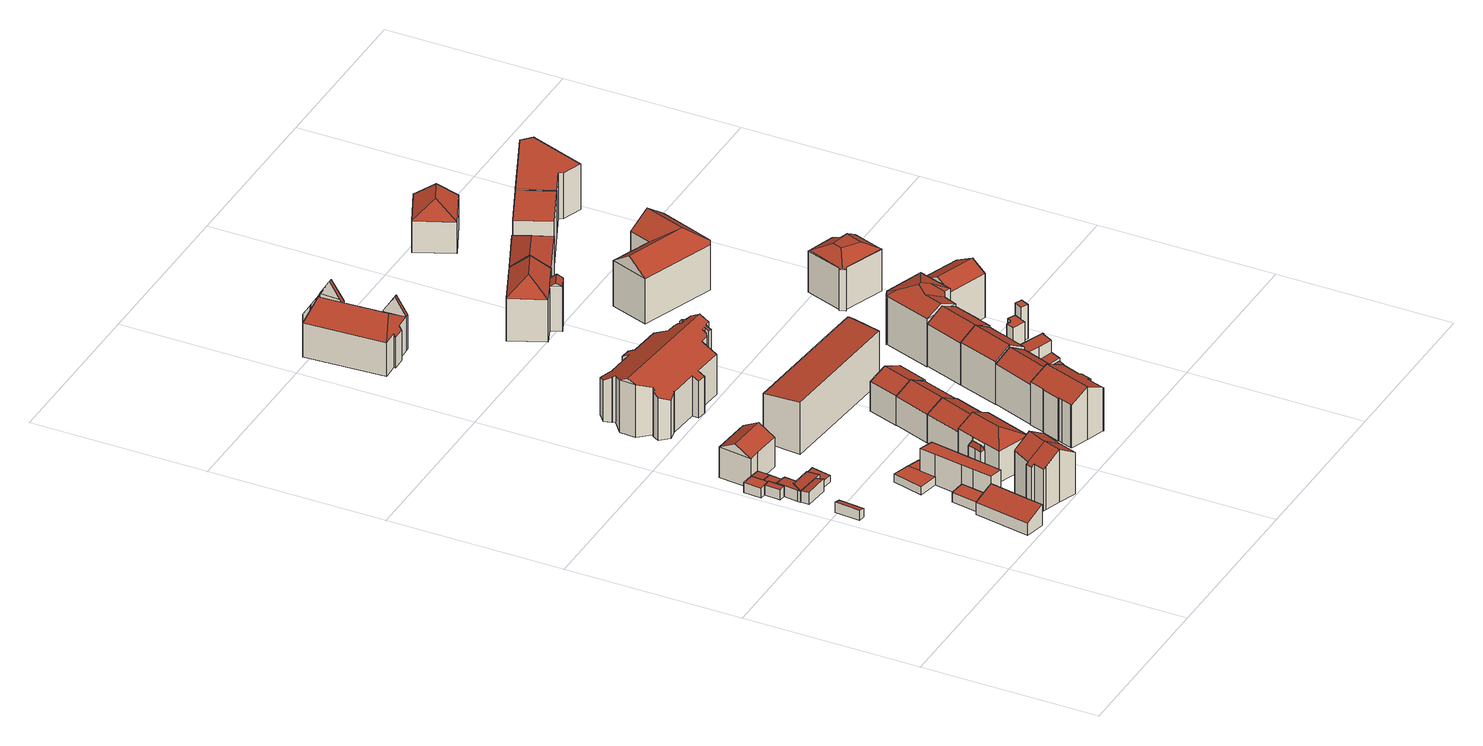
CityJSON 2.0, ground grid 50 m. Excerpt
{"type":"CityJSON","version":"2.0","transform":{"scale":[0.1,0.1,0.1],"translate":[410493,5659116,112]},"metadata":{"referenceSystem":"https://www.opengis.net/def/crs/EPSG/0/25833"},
"CityObjects":{
"building1":{"type":"Building","attributes":{"Dachtyp_tdc":"tdcPolyFlatRoof","Gemeindeschluessel":14612000,"Dachneigung":13.49,"QualitaetDacherkennung":89,"Geometrietyp2DReferenz":"3000","measuredHeight":3.03,"function":"31001_9998","roofType":"2100"},"geometry":[{"type":"Solid","lod":"2","boundaries":[[[[0,1,2,3]],[[1,4,5,2]],[[4,6,7,5]],[[6,0,3,7]],[[6,4,1,0]],[[3,2,5,7]]]],"semantics":{"surfaces":[{"type":"WallSurface"},{"type":"RoofSurface"},{"type":"GroundSurface"}],"values":[[0,0,0,0,1,2]]}}]},
"building2":{"type":"Building","attributes":{"Dachtyp_tdc":"tdcPolyFlatRoof","Gemeindeschluessel":14612000,"Dachneigung":24.09,"QualitaetDacherkennung":74,"Geometrietyp2DReferenz":"3000","measuredHeight":6.35,"function":"31001_9998","roofType":"2100"},"geometry":[{"type":"Solid","lod":"2","boundaries":[[[[8,9,10,11]],[[9,12,13,10]],[[12,14,15,13]],[[14,16,17,15]],[[16,18,19,17]],[[18,8,11,19]],[[18,16,14,12,9,8]],[[11,10,13,15,17,19]]]],"semantics":{"surfaces":[{"type":"WallSurface"},{"type":"RoofSurface"},{"type":"GroundSurface"}],"values":[[0,0,0,0,0,0,1,2]]}}]},
"building3":{"type":"Building","attributes":{"Dachtyp_tdc":"tdcPolyFlatRoof","Gemeindeschluessel":14612000,"Dachneigung":7.87,"QualitaetDacherkennung":78,"Geometrietyp2DReferenz":"3000","measuredHeight":3.26,"function":"31001_9998","roofType":"2100"},"geometry":[{"type":"Solid","lod":"2","boundaries":[[[[20,21,22,23]],[[21,24,25,22]],[[24,26,27,25]],[[26,28,29,27]],[[28,20,23,29]],[[28,26,24,21,20]],[[23,22,25,27,29]]]],"semantics":{"surfaces":[{"type":"WallSurface"},{"type":"RoofSurface"},{"type":"GroundSurface"}],"values":[[0,0,0,0,0,1,2]]}}]},
"building4":{"type":"Building","attributes":{"Dachtyp_tdc":"tdcPolyFlatRoof","Gemeindeschluessel":14612000,"Dachneigung":10.86,"QualitaetDacherkennung":47,"Geometrietyp2DReferenz":"3000","measuredHeight":3.65,"function":"31001_9998","roofType":"2100"},"geometry":[{"type":"Solid","lod":"2","boundaries":[[[[30,31,32,33]],[[31,34,35,32]],[[34,36,37,35]],[[36,30,33,37]],[[36,34,31,30]],[[33,32,35,37]]]],"semantics":{"surfaces":[{"type":"WallSurface"},{"type":"RoofSurface"},{"type":"GroundSurface"}],"values":[[0,0,0,0,1,2]]}}]},
"building5":{"type":"Building","attributes":{"Dachtyp_tdc":"tdcPolyFlatRoof","Gemeindeschluessel":14612000,"Dachneigung":0,"QualitaetDacherkennung":71,"Geometrietyp2DReferenz":"3000","measuredHeight":2.91,"function":"31001_9998","roofType":"1000"},"geometry":[{"type":"Solid","lod":"2","boundaries":[[[[38,39,40,22]],[[39,41,42,40]],[[41,43,44,42]],[[43,45,46,44]],[[45,47,25,46]],[[47,38,22,25]],[[47,45,43,41,39,38]],[[22,40,42,44,46,25]]]],"semantics":{"surfaces":[{"type":"WallSurface"},{"type":"RoofSurface"},{"type":"GroundSurface"}],"values":[[0,0,0,0,0,0,1,2]]}}]},
"building6":{"type":"Building","attributes":{"Dachtyp_tdc":"tdcPolyFlatRoof","Gemeindeschluessel":14612000,"Dachneigung":4.99,"QualitaetDacherkennung":59,"Geometrietyp2DReferenz":"3000","measuredHeight":3.31,"function":"31001_9998","roofType":"2100"},"geometry":[{"type":"Solid","lod":"2","boundaries":[[[[48,49,50,51]],[[49,52,53,50]],[[52,54,29,53]],[[54,55,27,29]],[[55,56,57,27]],[[56,58,59,57]],[[58,60,61,59]],[[60,48,51,61]],[[60,58,56,55,54,52,49,48]],[[51,50,53,29,27,57,59,61]]]],"semantics":{"surfaces":[{"type":"WallSurface"},{"type":"RoofSurface"},{"type":"GroundSurface"}],"values":[[0,0,0,0,0,0,0,0,1,2]]}}]},
"building7":{"type":"Building","attributes":{"Dachtyp_tdc":"tdcPolyFlatRoof","Gemeindeschluessel":14612000,"Dachneigung":6.94,"QualitaetDacherkennung":75,"Geometrietyp2DReferenz":"3000","measuredHeight":3.27,"function":"31001_9998","roofType":"2100"},"geometry":[{"type":"Solid","lod":"2","boundaries":[[[[49,62,51,50]],[[62,60,61,51]],[[60,63,64,61]],[[63,65,66,64]],[[65,67,68,66]],[[67,49,50,68]],[[67,65,63,60,62,49]],[[50,51,61,64,66,68]]]],"semantics":{"surfaces":[{"type":"WallSurface"},{"type":"RoofSurface"},{"type":"GroundSurface"}],"values":[[0,0,0,0,0,0,1,2]]}}]},
"building8":{"type":"Building","attributes":{"Dachtyp_tdc":"tdcPolyFlatRoof","Gemeindeschluessel":14612000,"Dachneigung":4.68,"QualitaetDacherkennung":90,"Geometrietyp2DReferenz":"3000","measuredHeight":2.89,"function":"31001_9998","roofType":"2100"},"geometry":[{"type":"Solid","lod":"2","boundaries":[[[[69,70,25,27]],[[70,71,46,25]],[[71,72,73,46]],[[72,74,57,73]],[[74,69,27,57]],[[74,72,71,70,69]],[[27,25,46,73,57]]]],"semantics":{"surfaces":[{"type":"WallSurface"},{"type":"RoofSurface"},{"type":"GroundSurface"}],"values":[[0,0,0,0,0,1,2]]}}]},
"building9":{"type":"Building","attributes":{"Dachtyp_tdc":"tdcPolyFlatRoof","Gemeindeschluessel":14612000,"Dachneigung":0,"QualitaetDacherkennung":40,"Geometrietyp2DReferenz":"3000","measuredHeight":2.88,"function":"31001_9998","roofType":"1000"},"geometry":[{"type":"Solid","lod":"2","boundaries":[[[[75,76,77,78]],[[76,79,80,77]],[[79,81,82,80]],[[81,75,78,82]],[[81,79,76,75]],[[78,77,80,82]]]],"semantics":{"surfaces":[{"type":"WallSurface"},{"type":"RoofSurface"},{"type":"GroundSurface"}],"values":[[0,0,0,0,1,2]]}}]},
"building10":{"type":"Building","attributes":{"Dachtyp_tdc":"tdcPolyFlatRoof","Gemeindeschluessel":14612000,"Dachneigung":6.84,"QualitaetDacherkennung":67,"Geometrietyp2DReferenz":"3000","measuredHeight":2.92,"function":"31001_9998","roofType":"2100"},"geometry":[{"type":"Solid","lod":"2","boundaries":[[[[45,43,83,84]],[[43,85,86,83]],[[85,87,88,86]],[[87,89,90,88]],[[89,45,84,90]],[[89,87,85,43,45]],[[84,83,86,88,90]]]],"semantics":{"surfaces":[{"type":"WallSurface"},{"type":"RoofSurface"},{"type":"GroundSurface"}],"values":[[0,0,0,0,0,1,2]]}}]},
"building11":{"type":"Building","attributes":{"Dachtyp_tdc":"tdcPolyFlatRoof","Gemeindeschluessel":14612000,"Dachneigung":6.42,"QualitaetDacherkennung":69,"Geometrietyp2DReferenz":"3000","measuredHeight":2.51,"function":"31001_9998","roofType":"2100"},"geometry":[{"type":"Solid","lod":"2","boundaries":[[[[91,92,66,93]],[[92,94,64,66]],[[94,95,96,64]],[[95,97,98,96]],[[97,91,93,98]],[[97,95,94,92,91]],[[93,66,64,96,98]]]],"semantics":{"surfaces":[{"type":"WallSurface"},{"type":"RoofSurface"},{"type":"GroundSurface"}],"values":[[0,0,0,0,0,1,2]]}}]},
"building12":{"type":"Building","attributes":{"Dachtyp_tdc":"tdcFreeFormRoof","Gemeindeschluessel":14612000,"Dachneigung":30.3,"QualitaetDacherkennung":79,"Geometrietyp2DReferenz":"3000","measuredHeight":11.8,"function":"31001_9998","roofType":"5000"},"geometry":[{"type":"Solid","lod":"2","boundaries":[[[[99,100,101,102]],[[100,103,104,101]],[[103,105,106,104]],[[105,107,108,106]],[[107,99,102,108]],[[107,105,109,110,99]],[[109,103,100,110]],[[100,99,110]],[[105,103,109]],[[102,101,104,106,108]]]],"semantics":{"surfaces":[{"type":"WallSurface"},{"type":"RoofSurface"},{"type":"GroundSurface"}],"values":[[0,0,0,0,0,1,1,0,0,2]]}}]},
"building13":{"type":"Building","attributes":{"Dachtyp_tdc":"tdcPolyFlatRoof","Gemeindeschluessel":14612000,"Dachneigung":0,"QualitaetDacherkennung":84,"Geometrietyp2DReferenz":"3000","measuredHeight":9.15,"function":"31001_9998","roofType":"1000"},"geometry":[{"type":"Solid","lod":"2","boundaries":[[[[111,112,113,114]],[[112,115,116,113]],[[115,117,118,116]],[[117,119,120,118]],[[119,121,122,120]],[[121,123,124,122]],[[123,125,126,124]],[[125,127,128,126]],[[127,129,130,128]],[[129,131,132,130]],[[131,111,114,132]],[[131,129,127,125,123,121,119,117,115,112,111]],[[114,113,116,118,120,122,124,126,128,130,132]]]],"semantics":{"surfaces":[{"type":"WallSurface"},{"type":"RoofSurface"},{"type":"GroundSurface"}],"values":[[0,0,0,0,0,0,0,0,0,0,0,1,2]]}}]},
"building14":{"type":"Building","attributes":{"Gemeindeschluessel":14612000,"Geometrietyp2DReferenz":"3000","function":"31001_9998","roofType":"9999"},"children":["building14-1","building14-2"]},
"building14-1":{"type":"BuildingPart","attributes":{"Dachtyp_tdc":"tdcPolyFlatRoof","Dachneigung":0,"QualitaetDacherkennung":74,"Geometrietyp2DReferenz":"3000","measuredHeight":2.46,"roofType":"1000"},"parents":["building14"],"geometry":[{"type":"MultiSurface","lod":"2","boundaries":[[[133,134,135,122]],[[134,136,137,135]],[[136,138,139,140,137]],[[141,133,122,124,142]],[[141,138,136,134,133]],[[122,135,137,140,124]]],"semantics":{"surfaces":[{"type":"WallSurface"},{"type":"RoofSurface"},{"type":"GroundSurface"}],"values":[0,0,0,0,1,2]}}]},
"building14-2":{"type":"BuildingPart","attributes":{"Dachtyp_tdc":"tdcPolyFlatRoof","Dachneigung":0,"QualitaetDacherkennung":52,"Geometrietyp2DReferenz":"3000","measuredHeight":2.31,"roofType":"1000"},"parents":["building14"],"geometry":[{"type":"MultiSurface","lod":"2","boundaries":[[[143,144,126,145]],[[144,142,124,126]],[[139,143,145,140]],[[139,142,144,143]],[[145,126,124,140]]],"semantics":{"surfaces":[{"type":"WallSurface"},{"type":"RoofSurface"},{"type":"GroundSurface"}],"values":[0,0,0,1,2]}}]},
"building15":{"type":"Building","attributes":{"Gemeindeschluessel":14612000,"Geometrietyp2DReferenz":"3000","function":"31001_9998","roofType":"9999"},"children":["building15-1","building15-2"]},
"building15-1":{"type":"BuildingPart","attributes":{"Dachtyp_tdc":"tdcGableRoof","Dachneigung":30.91,"QualitaetDacherkennung":52,"Geometrietyp2DReferenz":"3000","measuredHeight":15.88,"roofType":"3100"},"parents":["building15"],"geometry":[{"type":"MultiSurface","lod":"2","boundaries":[[[146,147,148,149]],[[147,150,151,148]],[[152,153,154,155,156]],[[152,157,158,153]],[[159,160,161,150,147,146,162,163,164,157]],[[157,152,156,159]],[[158,165,166,167,149,148,151,168,154,153]],[[157,164,165,158]],[[164,163,166,165]],[[163,162,167,166]],[[162,146,149,167]]],"semantics":{"surfaces":[{"type":"WallSurface"},{"type":"RoofSurface"},{"type":"GroundSurface"}],"values":[0,0,0,0,1,1,2,0,0,0,0]}}]},
"building15-2":{"type":"BuildingPart","attributes":{"Dachtyp_tdc":"tdcGableRoof","Dachneigung":31.08,"QualitaetDacherkennung":44,"Geometrietyp2DReferenz":"3000","measuredHeight":15.89,"roofType":"3100"},"parents":["building15"],"geometry":[{"type":"MultiSurface","lod":"2","boundaries":[[[169,170,171,172]],[[170,173,174,171]],[[173,155,154,174]],[[175,169,172,151,150]],[[175,176,177,178]],[[156,179,180,177,176,160,181]],[[170,180,179,173]],[[169,178,177,180,170]],[[173,179,156,155]],[[175,178,169]],[[172,171,174,154,168,151]]],"semantics":{"surfaces":[{"type":"WallSurface"},{"type":"RoofSurface"},{"type":"GroundSurface"}],"values":[0,0,0,0,1,1,0,0,0,0,2]}}]},
"building16":{"type":"Building","attributes":{"Dachtyp_tdc":"tdcPolyFlatRoof","Gemeindeschluessel":14612000,"Dachneigung":4.7,"QualitaetDacherkennung":46,"Geometrietyp2DReferenz":"3000","measuredHeight":3.74,"function":"31001_9998","roofType":"2100"},"geometry":[{"type":"Solid","lod":"2","boundaries":[[[[182,183,184,185]],[[183,186,187,184]],[[186,188,189,187]],[[188,182,185,189]],[[188,186,183,182]],[[185,184,187,189]]]],"semantics":{"surfaces":[{"type":"WallSurface"},{"type":"RoofSurface"},{"type":"GroundSurface"}],"values":[[0,0,0,0,1,2]]}}]},
"building17":{"type":"Building","attributes":{"Gemeindeschluessel":14612000,"Geometrietyp2DReferenz":"3000","function":"31001_9998","roofType":"9999"},"children":["building17-1","building17-2"]},
"building17-1":{"type":"BuildingPart","attributes":{"Dachtyp_tdc":"tdcHipAndGableRoof","Dachneigung":26.78,"QualitaetDacherkennung":77,"Geometrietyp2DReferenz":"3000","measuredHeight":12.01,"roofType":"5000"},"parents":["building17"],"geometry":[{"type":"MultiSurface","lod":"2","boundaries":[[[190,191,192,193]],[[191,194,192]],[[190,195,196]],[[195,197,198,196]],[[198,199,200,191,190,196]],[[201,202,203,204,205,193,192]],[[200,201,206]],[[200,199,202,201]],[[199,198,203,202]],[[198,197,204,203]],[[197,195,205,204]],[[195,190,193,205]]],"semantics":{"surfaces":[{"type":"WallSurface"},{"type":"RoofSurface"},{"type":"GroundSurface"}],"values":[0,0,1,1,1,2,0,0,0,0,0,0]}}]},
"building17-2":{"type":"BuildingPart","attributes":{"Dachtyp_tdc":"tdcFreeFormRoof","Dachneigung":64.12,"QualitaetDacherkennung":30,"Geometrietyp2DReferenz":"3000","measuredHeight":8.77,"roofType":"5000"},"parents":["building17"],"geometry":[{"type":"MultiSurface","lod":"2","boundaries":[[[207,208,209,210]],[[208,211,212,209]],[[211,206,201,212]],[[194,207,210,192]],[[213,206,211]],[[211,208,207,214,213]],[[214,207,194]],[[213,214,194,206]],[[210,209,212,201,192]]],"semantics":{"surfaces":[{"type":"WallSurface"},{"type":"RoofSurface"},{"type":"GroundSurface"}],"values":[0,0,0,0,1,1,1,1,2]}}]},
"building18":{"type":"Building","attributes":{"Dachtyp_tdc":"tdcFreeFormRoof","Gemeindeschluessel":14612000,"Dachneigung":26.61,"QualitaetDacherkennung":79,"Geometrietyp2DReferenz":"3000","measuredHeight":11.11,"function":"31001_9998","roofType":"5000"},"geometry":[{"type":"Solid","lod":"2","boundaries":[[[[215,216,217,218]],[[216,219,220,217]],[[219,221,222,220]],[[221,223,224,222]],[[223,215,218,224]],[[225,226,216,215]],[[221,219,226,225,223]],[[215,223,225]],[[219,216,226]],[[218,217,220,222,224]]]],"semantics":{"surfaces":[{"type":"WallSurface"},{"type":"RoofSurface"},{"type":"GroundSurface"}],"values":[[0,0,0,0,0,1,1,0,0,2]]}}]},
"building19":{"type":"Building","attributes":{"name":"St. Markus","Dachtyp_tdc":"tdcFreeFormRoof","Gemeindeschluessel":14612000,"Dachneigung":28.84,"QualitaetDacherkennung":25,"Geometrietyp2DReferenz":"3000","measuredHeight":17.05,"function":"31001_3041","roofType":"5000"},"geometry":[{"type":"Solid","lod":"2","boundaries":[[[[227,228,229,230]],[[228,231,232,229]],[[231,233,234,232]],[[233,235,236,234]],[[235,237,238,236]],[[237,239,240,238]],[[239,241,242,240]],[[241,243,244,242]],[[243,245,246,244]],[[245,247,248,246]],[[247,249,250,248]],[[249,251,252,250]],[[251,253,254,252]],[[253,255,256,254]],[[255,257,258,256]],[[257,259,260,258]],[[259,261,262,260]],[[261,263,264,262]],[[263,265,266,264]],[[265,267,268,266]],[[267,269,270,268]],[[269,271,272,270]],[[271,273,274,272]],[[273,275,276,274]],[[275,277,278,276]],[[277,279,280,278]],[[279,281,282,280]],[[281,283,284,282]],[[283,285,286,284]],[[285,287,288,286]],[[287,289,290,288]],[[289,291,292,290]],[[291,293,294,292]],[[293,295,296,294]],[[295,297,298,296]],[[297,299,300,298]],[[299,301,302,300]],[[301,303,304,302]],[[303,305,306,304]],[[305,307,308,306]],[[307,309,310,308]],[[309,311,312,310]],[[311,313,314,312]],[[313,315,316,314]],[[315,317,318,316]],[[317,319,320,318]],[[319,321,322,320]],[[321,323,324,322]],[[323,325,326,324]],[[325,227,230,326]],[[303,301,299,297,295,293,291,289,287,285,283,281,279,277,275,273,271,269,267,265,327,328,313,311,309,307,305]],[[325,323,321,319,317,315,328,327,263,261,259,257,255,253,251,249,247,245,243,241,239,237,235,233,231,228,227]],[[265,263,327]],[[315,313,328]],[[230,229,232,234,236,238,240,242,244,246,248,250,252,254,256,258,260,262,264,266,268,270,272,274,276,278,280,282,284,286,288,290,292,294,296,298,300,302,304,306,308,310,312,314,316,318,320,322,324,326]]]],"semantics":{"surfaces":[{"type":"WallSurface"},{"type":"RoofSurface"},{"type":"GroundSurface"}],"values":[[0,0,0,0,0,0,0,0,0,0,0,0,0,0,0,0,0,0,0,0,0,0,0,0,0,0,0,0,0,0,0,0,0,0,0,0,0,0,0,0,0,0,0,0,0,0,0,0,0,0,1,1,0,0,2]]}}]},
"building20":{"type":"Building","attributes":{"Dachtyp_tdc":"tdcGableRoof","Gemeindeschluessel":14612000,"Dachneigung":28.16,"QualitaetDacherkennung":79,"Geometrietyp2DReferenz":"3000","measuredHeight":11.23,"function":"31001_9998","roofType":"3100"},"geometry":[{"type":"Solid","lod":"2","boundaries":[[[[216,329,330,331]],[[329,332,333,330]],[[332,334,335,333]],[[334,216,331,335]],[[332,329,336]],[[216,334,337]],[[329,216,337,336]],[[334,332,336,337]],[[331,330,333,335]]]],"semantics":{"surfaces":[{"type":"WallSurface"},{"type":"RoofSurface"},{"type":"GroundSurface"}],"values":[[0,0,0,0,0,0,1,1,2]]}}]},
"building21":{"type":"Building","attributes":{"Dachtyp_tdc":"tdcPolyFlatRoof","Gemeindeschluessel":14612000,"Dachneigung":5.6,"QualitaetDacherkennung":61,"Geometrietyp2DReferenz":"3000","measuredHeight":15.73,"function":"31001_9998","roofType":"2100"},"geometry":[{"type":"Solid","lod":"2","boundaries":[[[[338,339,340,341]],[[339,342,343,340]],[[342,344,345,343]],[[344,346,347,345]],[[346,348,349,347]],[[348,350,351,349]],[[350,338,341,351]],[[350,348,346,344,342,339,338]],[[341,340,343,345,347,349,351]]]],"semantics":{"surfaces":[{"type":"WallSurface"},{"type":"RoofSurface"},{"type":"GroundSurface"}],"values":[[0,0,0,0,0,0,0,1,2]]}}]},
"building22":{"type":"Building","attributes":{"Dachtyp_tdc":"tdcGableRoof","Gemeindeschluessel":14612000,"Dachneigung":26.77,"QualitaetDacherkennung":70,"Geometrietyp2DReferenz":"3000","measuredHeight":15.76,"function":"31001_9998","roofType":"3100"},"geometry":[{"type":"Solid","lod":"2","boundaries":[[[[352,353,354,355]],[[353,356,357,354]],[[356,358,359,357]],[[358,360,361,359]],[[360,362,363,361]],[[362,364,365,363]],[[364,366,367,365]],[[366,368,369,367]],[[368,370,371,369]],[[370,372,373,371]],[[372,374,375,373]],[[374,376,377,375]],[[376,378,379,377]],[[378,380,381,379]],[[380,382,383,381]],[[382,384,385,383]],[[384,386,387,385]],[[386,388,389,387]],[[388,390,391,389]],[[390,352,355,391]],[[386,384,382,380,378,376,374,372,370,368]],[[368,366,364,362,360,358,356,353,352,390,388,386]],[[355,354,357,359,361,363,365,367,369,371,373,375,377,379,381,383,385,387,389,391]]]],"semantics":{"surfaces":[{"type":"WallSurface"},{"type":"RoofSurface"},{"type":"GroundSurface"}],"values":[[0,0,0,0,0,0,0,0,0,0,0,0,0,0,0,0,0,0,0,0,1,1,2]]}}]},
"building23":{"type":"Building","attributes":{"Dachtyp_tdc":"tdcGableRoof","Gemeindeschluessel":14612000,"Dachneigung":22.9,"QualitaetDacherkennung":70,"Geometrietyp2DReferenz":"3000","measuredHeight":11.31,"function":"31001_9998","roofType":"3100"},"geometry":[{"type":"Solid","lod":"2","boundaries":[[[[392,393,394,395]],[[393,396,397,394]],[[396,398,399,397]],[[398,392,395,399]],[[396,393,400]],[[392,398,401]],[[393,392,401,400]],[[398,396,400,401]],[[395,394,397,399]]]],"semantics":{"surfaces":[{"type":"WallSurface"},{"type":"RoofSurface"},{"type":"GroundSurface"}],"values":[[0,0,0,0,0,0,1,1,2]]}}]},
"building24":{"type":"Building","attributes":{"Gemeindeschluessel":14612000,"Geometrietyp2DReferenz":"3000","function":"31001_9998","roofType":"9999"},"children":["building24-1","building24-2","building24-3","building24-4"]},
"building24-1":{"type":"BuildingPart","attributes":{"Dachtyp_tdc":"tdcHipRoof","Dachneigung":29.25,"QualitaetDacherkennung":56,"Geometrietyp2DReferenz":"3000","measuredHeight":14.06,"roofType":"3200"},"parents":["building24"],"geometry":[{"type":"MultiSurface","lod":"2","boundaries":[[[402,403,404,405]],[[403,406,407,404]],[[406,408,409,407]],[[408,410,411,409]],[[410,412,413,411]],[[412,414,415,413]],[[414,416,417,415]],[[418,419,420,421,422]],[[423,416,414,424]],[[412,410,408,406,403,402,425]],[[414,412,425,424]],[[402,419,418,426,423,424,425]],[[405,404,407,409,411,413,415,417,427,421,420]]],"semantics":{"surfaces":[{"type":"WallSurface"},{"type":"RoofSurface"},{"type":"GroundSurface"}],"values":[0,0,0,0,0,0,0,0,1,1,1,1,2]}}]},
"building24-2":{"type":"BuildingPart","attributes":{"Dachtyp_tdc":"tdcGableRoof","Dachneigung":57.45,"QualitaetDacherkennung":62,"Geometrietyp2DReferenz":"3000","measuredHeight":15.38,"roofType":"3100"},"parents":["building24"],"geometry":[{"type":"MultiSurface","lod":"2","boundaries":[[[428,429,430,431]],[[429,432,402,405,430]],[[433,428,431,420,419]],[[434,435,436,437]],[[436,435,438,429]],[[432,438,435,434,433]],[[429,438,432]],[[428,437,436,429]],[[433,434,437,428]],[[431,430,405,420]]],"semantics":{"surfaces":[{"type":"WallSurface"},{"type":"RoofSurface"},{"type":"GroundSurface"}],"values":[0,0,0,1,1,0,0,0,0,2]}}]},
"building24-3":{"type":"BuildingPart","attributes":{"Dachtyp_tdc":"tdcPolyFlatRoof","Dachneigung":56.43,"QualitaetDacherkennung":50,"Geometrietyp2DReferenz":"3000","measuredHeight":12.37,"roofType":"2100"},"parents":["building24"],"geometry":[{"type":"MultiSurface","lod":"2","boundaries":[[[439,440,441,417,416]],[[440,442,443,441]],[[442,444,445,443]],[[444,446,447,445]],[[446,444,442,440,439,448]],[[427,417,441,443,445,447]]],"semantics":{"surfaces":[{"type":"WallSurface"},{"type":"RoofSurface"},{"type":"GroundSurface"}],"values":[0,0,0,0,1,2]}}]},
"building24-4":{"type":"BuildingPart","attributes":{"Dachtyp_tdc":"tdcGableRoof","Dachneigung":58.52,"QualitaetDacherkennung":67,"Geometrietyp2DReferenz":"3000","measuredHeight":15.46,"roofType":"3100"},"parents":["building24"],"geometry":[{"type":"MultiSurface","lod":"2","boundaries":[[[449,422,421,450]],[[446,451,452,447]],[[451,449,450,452]],[[449,451,453]],[[422,449,453,454]],[[451,446,454,453]],[[450,421,427,447,452]]],"semantics":{"surfaces":[{"type":"WallSurface"},{"type":"RoofSurface"},{"type":"GroundSurface"}],"values":[0,0,0,0,1,1,2]}}]},
"building25":{"type":"Building","attributes":{"Dachtyp_tdc":"tdcGableRoof","Gemeindeschluessel":14612000,"Dachneigung":31,"QualitaetDacherkennung":76,"Geometrietyp2DReferenz":"3000","measuredHeight":14.97,"function":"31001_9998","roofType":"3100"},"geometry":[{"type":"Solid","lod":"2","boundaries":[[[[455,456,457,458]],[[456,459,460,457]],[[459,461,462,460]],[[461,463,464,462]],[[463,465,466,464]],[[465,467,468,466]],[[467,455,458,468]],[[463,461,459,456]],[[456,455,467,465,463]],[[458,457,460,462,464,466,468]]]],"semantics":{"surfaces":[{"type":"WallSurface"},{"type":"RoofSurface"},{"type":"GroundSurface"}],"values":[[0,0,0,0,0,0,0,1,1,2]]}}]},
"building26":{"type":"Building","attributes":{"Dachtyp_tdc":"tdcPolyFlatRoof","Gemeindeschluessel":14612000,"Dachneigung":0,"QualitaetDacherkennung":12,"Geometrietyp2DReferenz":"3000","measuredHeight":3.75,"function":"31001_9998","roofType":"1000"},"geometry":[{"type":"Solid","lod":"2","boundaries":[[[[469,470,471,472]],[[470,473,474,471]],[[473,475,476,474]],[[475,477,478,476]],[[477,469,472,478]],[[477,475,473,470,469]],[[472,471,474,476,478]]]],"semantics":{"surfaces":[{"type":"WallSurface"},{"type":"RoofSurface"},{"type":"GroundSurface"}],"values":[[0,0,0,0,0,1,2]]}}]},
"building27":{"type":"Building","attributes":{"Gemeindeschluessel":14612000,"Geometrietyp2DReferenz":"3000","function":"31001_9998","roofType":"9999"},"children":["building27-1","building27-2"]},
"building27-1":{"type":"BuildingPart","attributes":{"Dachtyp_tdc":"tdcPolyFlatRoof","Dachneigung":3.54,"QualitaetDacherkennung":59,"Geometrietyp2DReferenz":"3000","measuredHeight":7.57,"roofType":"2100"},"parents":["building27"],"geometry":[{"type":"MultiSurface","lod":"2","boundaries":[[[479,480,481,482,483,484,485,486,487,488,489,490,491]],[[492,493,484,483]],[[493,494,485,484]],[[494,495,486,485]],[[495,496,487,486]],[[496,497,488,487]],[[497,498,489,488]],[[498,499,490,489]],[[499,500,491,490]],[[500,499,498,497,496,495,494,493,492,501,502,503,504]],[[504,503,480,479]],[[503,502,481,480]],[[502,501,482,481]],[[501,492,483,482]]],"semantics":{"surfaces":[{"type":"GroundSurface"},{"type":"WallSurface"},{"type":"RoofSurface"}],"values":[0,1,1,1,1,1,1,1,1,2,1,1,1,1]}}]},
"building27-2":{"type":"BuildingPart","attributes":{"Dachtyp_tdc":"tdcGableRoof","Dachneigung":30.33,"QualitaetDacherkennung":74,"Geometrietyp2DReferenz":"3000","measuredHeight":15.72,"roofType":"3100"},"parents":["building27"],"geometry":[{"type":"MultiSurface","lod":"2","boundaries":[[[505,491,500]],[[505,506,507,491]],[[506,508,509,507]],[[508,510,511,509]],[[510,512,513,511]],[[512,514,515,513]],[[514,516,517,515]],[[516,518,519,517]],[[518,520,504,479,519]],[[514,512,510,508]],[[508,506,505,520,518,516,514]],[[479,491,507,509,511,513,515,517,519]]],"semantics":{"surfaces":[{"type":"WallSurface"},{"type":"RoofSurface"},{"type":"GroundSurface"}],"values":[0,0,0,0,0,0,0,0,0,1,1,2]}}]},
"building28":{"type":"Building","attributes":{"Dachtyp_tdc":"tdcPolyFlatRoof","Gemeindeschluessel":14612000,"Dachneigung":12.76,"QualitaetDacherkennung":44,"Geometrietyp2DReferenz":"3000","measuredHeight":2.45,"function":"31001_9998","roofType":"2100"},"geometry":[{"type":"Solid","lod":"2","boundaries":[[[[521,522,476,523]],[[522,524,474,476]],[[524,525,526,474]],[[525,527,528,526]],[[527,529,530,528]],[[529,521,523,530]],[[529,527,525,524,522,521]],[[523,476,474,526,528,530]]]],"semantics":{"surfaces":[{"type":"WallSurface"},{"type":"RoofSurface"},{"type":"GroundSurface"}],"values":[[0,0,0,0,0,0,1,2]]}}]},
"building29":{"type":"Building","attributes":{"Dachtyp_tdc":"tdcFreeFormRoof","Gemeindeschluessel":14612000,"Dachneigung":30.88,"QualitaetDacherkennung":69,"Geometrietyp2DReferenz":"3000","measuredHeight":15.7,"function":"31001_9998","roofType":"5000"},"geometry":[{"type":"Solid","lod":"2","boundaries":[[[[531,532,533,534]],[[532,535,536,533]],[[535,537,538,536]],[[537,539,540,538]],[[539,541,542,540]],[[541,531,534,542]],[[541,539,537,543,544,531]],[[544,543,535,532]],[[532,531,544]],[[537,535,543]],[[534,533,536,538,540,542]]]],"semantics":{"surfaces":[{"type":"WallSurface"},{"type":"RoofSurface"},{"type":"GroundSurface"}],"values":[[0,0,0,0,0,0,1,1,0,0,2]]}}]},
"building30":{"type":"Building","attributes":{"Gemeindeschluessel":14612000,"Geometrietyp2DReferenz":"3000","function":"31001_9998","roofType":"9999"},"children":["building30-1","building30-2"]},
"building30-1":{"type":"BuildingPart","attributes":{"Dachtyp_tdc":"tdcFreeFormRoof","Dachneigung":31.99,"QualitaetDacherkennung":10,"Geometrietyp2DReferenz":"3000","measuredHeight":14.42,"roofType":"5000"},"parents":["building30"],"geometry":[{"type":"MultiSurface","lod":"2","boundaries":[[[545,546,547,548,549]],[[546,550,551,547]],[[550,552,553,554,551]],[[555,552,550]],[[556,555,550,546]],[[556,546,545]],[[555,556,545,552]],[[548,547,551,554]]],"semantics":{"surfaces":[{"type":"WallSurface"},{"type":"RoofSurface"},{"type":"GroundSurface"}],"values":[0,0,0,0,1,0,1,2]}}]},
"building30-2":{"type":"BuildingPart","attributes":{"Dachtyp_tdc":"tdcHipAndGableRoof","Dachneigung":36.25,"QualitaetDacherkennung":60,"Geometrietyp2DReferenz":"3000","measuredHeight":16.57,"roofType":"5000"},"parents":["building30"],"geometry":[{"type":"MultiSurface","lod":"2","boundaries":[[[557,549,548,558]],[[553,559,560,554]],[[559,561,562,560]],[[561,563,564,562]],[[563,565,566,564]],[[565,557,558,566]],[[561,559,567]],[[559,553,549,557,565,567]],[[565,563,561,567]],[[558,548,554,560,562,564,566]]],"semantics":{"surfaces":[{"type":"WallSurface"},{"type":"RoofSurface"},{"type":"GroundSurface"}],"values":[0,0,0,0,0,0,1,1,1,2]}}]},
"building31":{"type":"Building","attributes":{"Dachtyp_tdc":"tdcPolyFlatRoof","Gemeindeschluessel":14612000,"Dachneigung":3.19,"QualitaetDacherkennung":66,"Geometrietyp2DReferenz":"3000","measuredHeight":3.13,"function":"31001_9998","roofType":"2100"},"geometry":[{"type":"Solid","lod":"2","boundaries":[[[[568,569,570,571]],[[569,572,573,570]],[[572,574,575,573]],[[574,568,571,575]],[[574,572,569,568]],[[571,570,573,575]]]],"semantics":{"surfaces":[{"type":"WallSurface"},{"type":"RoofSurface"},{"type":"GroundSurface"}],"values":[[0,0,0,0,1,2]]}}]},
"building32":{"type":"Building","attributes":{"Gemeindeschluessel":14612000,"Dachneigung":45.94,"Dachorientierung":18.55,"MittlereTraufHoehe":114.25,"QualitaetDacherkennung":15,"ObjektHoehe":3.55,"BodenHoehe":112.88,"Geometrietyp2DReferenz":"3000","AbsoluteHoehe":116.43,"Dachflaeche":39.95,"measuredHeight":3.55,"function":"31001_9998","roofType":"3100","storeysAboveGround":1},"geometry":[{"type":"MultiSurface","lod":"2","boundaries":[[[576,577,578,579]],[[577,580,581,578]],[[580,582,583,581]],[[582,584,585,583]],[[584,586,587,585]],[[586,588,589,587]],[[588,576,579,589]],[[582,580,577,576]],[[576,588,586,584,582]],[[579,578,581,583,585,587,589]]],"semantics":{"surfaces":[{"type":"WallSurface"},{"type":"RoofSurface"},{"type":"GroundSurface"}],"values":[0,0,0,0,0,0,0,1,1,2]}}]},
"building33":{"type":"Building","attributes":{"Dachtyp_tdc":"tdcFreeFormRoof","Gemeindeschluessel":14612000,"Dachneigung":23.38,"QualitaetDacherkennung":27,"Geometrietyp2DReferenz":"3000","measuredHeight":17.18,"function":"31001_9998","roofType":"5000"},"geometry":[{"type":"Solid","lod":"2","boundaries":[[[[590,591,592,593]],[[591,594,595,592]],[[594,596,597,595]],[[596,598,599,597]],[[598,600,601,599]],[[600,602,603,601]],[[602,604,605,603]],[[604,606,607,605]],[[606,608,609,607]],[[608,610,611,609]],[[610,612,613,611]],[[612,590,593,613]],[[614,615,616,617,618,612,610]],[[614,610,608]],[[615,614,608,606]],[[619,620,616,615,606,604]],[[619,604,602]],[[620,619,602,600]],[[621,617,616,620,600,598]],[[622,621,598,596]],[[622,596,594]],[[623,618,617,621,622,594,591]],[[623,591,590]],[[618,623,590,612]],[[593,592,595,597,599,601,603,605,607,609,611,613]]]],"semantics":{"surfaces":[{"type":"WallSurface"},{"type":"RoofSurface"},{"type":"GroundSurface"}],"values":[[0,0,0,0,0,0,0,0,0,0,0,0,1,0,1,1,1,1,1,1,1,1,1,1,2]]}}]},
"building34":{"type":"Building","attributes":{"Gemeindeschluessel":14612000,"Dachneigung":90,"Dachorientierung":0,"MittlereTraufHoehe":120.39,"QualitaetDacherkennung":78,"ObjektHoehe":7.41,"BodenHoehe":112.99,"Geometrietyp2DReferenz":"3000","AbsoluteHoehe":120.39,"Dachflaeche":13.96,"measuredHeight":7.41,"function":"31001_9998","roofType":"1000","storeysAboveGround":2},"geometry":[{"type":"MultiSurface","lod":"2","boundaries":[[[624,625,626,627]],[[625,628,629,626]],[[628,630,631,629]],[[630,632,633,631]],[[632,634,635,633]],[[634,636,637,635]],[[636,638,639,637]],[[638,624,627,639]],[[638,636,634,632,630,628,625,624]],[[627,626,629,631,633,635,637,639]]],"semantics":{"surfaces":[{"type":"WallSurface"},{"type":"RoofSurface"},{"type":"GroundSurface"}],"values":[0,0,0,0,0,0,0,0,1,2]}}]},
"building35":{"type":"Building","attributes":{"Dachtyp_tdc":"tdcHipAndGableRoof","Gemeindeschluessel":14612000,"Dachneigung":35.13,"QualitaetDacherkennung":71,"Geometrietyp2DReferenz":"3000","measuredHeight":16.48,"function":"31001_9998","roofType":"5000"},"geometry":[{"type":"Solid","lod":"2","boundaries":[[[[640,641,642,643]],[[641,644,645,642]],[[644,646,647,645]],[[646,640,643,647]],[[644,641,648]],[[640,646,649]],[[641,640,649,648]],[[646,644,648,649]],[[643,642,645,647]]]],"semantics":{"surfaces":[{"type":"WallSurface"},{"type":"RoofSurface"},{"type":"GroundSurface"}],"values":[[0,0,0,0,1,0,1,1,2]]}}]},
"building36":{"type":"Building","attributes":{"Gemeindeschluessel":14612000,"Dachneigung":90,"Dachorientierung":0,"MittlereTraufHoehe":124.08,"QualitaetDacherkennung":19,"ObjektHoehe":10.32,"BodenHoehe":113.76,"Geometrietyp2DReferenz":"3000","AbsoluteHoehe":124.08,"Dachflaeche":5.39,"measuredHeight":10.32,"function":"31001_9998","roofType":"1000","storeysAboveGround":3},"geometry":[{"type":"MultiSurface","lod":"2","boundaries":[[[650,651,652,653]],[[651,654,655,652]],[[654,656,657,655]],[[656,650,653,657]],[[656,654,651,650]],[[653,652,655,657]]],"semantics":{"surfaces":[{"type":"WallSurface"},{"type":"RoofSurface"},{"type":"GroundSurface"}],"values":[0,0,0,0,1,2]}}]},
"building37":{"type":"Building","attributes":{"Dachtyp_tdc":"tdcFreeFormRoof","Gemeindeschluessel":14612000,"Dachneigung":36.48,"QualitaetDacherkennung":54,"Geometrietyp2DReferenz":"3000","measuredHeight":17.86,"function":"31001_9998","roofType":"5000"},"geometry":[{"type":"Solid","lod":"2","boundaries":[[[[658,659,660,661]],[[659,662,663,660]],[[662,664,665,663]],[[664,666,667,665]],[[666,668,669,667]],[[668,670,671,669]],[[670,658,661,671]],[[672,673,674,670,668]],[[675,672,668,666]],[[675,666,664]],[[676,673,672,675,664,662]],[[676,662,659]],[[674,673,676,659,658]],[[661,660,663,665,667,669,671]],[[674,658,670]]]],"semantics":{"surfaces":[{"type":"WallSurface"},{"type":"RoofSurface"},{"type":"GroundSurface"}],"values":[[0,0,0,0,0,0,0,1,1,0,1,0,1,2,0]]}}]},
"building38":{"type":"Building","attributes":{"Dachtyp_tdc":"tdcGableRoof","Gemeindeschluessel":14612000,"Dachneigung":29.14,"QualitaetDacherkennung":71,"Geometrietyp2DReferenz":"3000","measuredHeight":15.66,"function":"31001_9998","roofType":"3100"},"geometry":[{"type":"Solid","lod":"2","boundaries":[[[[677,678,679,601]],[[678,680,681,679]],[[680,682,603,681]],[[682,677,601,603]],[[680,678,683]],[[677,682,684]],[[678,677,684,683]],[[682,680,683,684]],[[601,679,681,603]]]],"semantics":{"surfaces":[{"type":"WallSurface"},{"type":"RoofSurface"},{"type":"GroundSurface"}],"values":[[0,0,0,0,0,0,1,1,2]]}}]},
"building39":{"type":"Building","attributes":{"Dachtyp_tdc":"tdcFreeFormRoof","Gemeindeschluessel":14612000,"Dachneigung":28.6,"QualitaetDacherkennung":50,"Geometrietyp2DReferenz":"3000","measuredHeight":15.02,"function":"31001_9998","roofType":"5000"},"geometry":[{"type":"Solid","lod":"2","boundaries":[[[[685,686,687,688]],[[686,689,690,687]],[[691,692,693,694,695,696]],[[696,695,697,698,699,700]],[[697,701,702,703,704,698]],[[701,694,693,705,689,686,685,706,702]],[[695,694,701,697]],[[692,705,693]],[[704,699,698]],[[706,703,702]],[[700,691,696]],[[690,707,708,709,710,711,712,713,714,688,687]],[[706,685,688,714]],[[689,705,707,690]],[[705,692,708,707]],[[692,691,709,708]],[[691,700,710,709]],[[700,699,711,710]],[[699,704,712,711]],[[704,703,713,712]],[[703,706,714,713]]]],"semantics":{"surfaces":[{"type":"WallSurface"},{"type":"RoofSurface"},{"type":"GroundSurface"}],"values":[[0,0,1,1,1,1,1,0,0,0,0,2,0,0,0,0,0,0,0,0,0]]}}]},
"building40":{"type":"Building","attributes":{"Dachtyp_tdc":"tdcPolyFlatRoof","Gemeindeschluessel":14612000,"Dachneigung":0,"QualitaetDacherkennung":48,"Geometrietyp2DReferenz":"3000","measuredHeight":13.57,"function":"31001_9998","roofType":"1000"},"geometry":[{"type":"Solid","lod":"2","boundaries":[[[[715,716,717,718]],[[716,719,720,717]],[[719,721,722,720]],[[721,715,718,722]],[[721,719,716,715]],[[718,717,720,722]]]],"semantics":{"surfaces":[{"type":"WallSurface"},{"type":"RoofSurface"},{"type":"GroundSurface"}],"values":[[0,0,0,0,1,2]]}}]},
"building41":{"type":"Building","attributes":{"Dachtyp_tdc":"tdcHipAndGableRoof","Gemeindeschluessel":14612000,"Dachneigung":29.91,"QualitaetDacherkennung":71,"Geometrietyp2DReferenz":"3000","measuredHeight":12.6,"function":"31001_9998","roofType":"5000"},"geometry":[{"type":"Solid","lod":"2","boundaries":[[[[723,724,725,726]],[[724,727,728,725]],[[727,729,730,728]],[[729,723,726,730]],[[727,724,731]],[[723,729,732]],[[724,723,732,731]],[[729,727,731,732]],[[726,725,728,730]]]],"semantics":{"surfaces":[{"type":"WallSurface"},{"type":"RoofSurface"},{"type":"GroundSurface"}],"values":[[0,0,0,0,1,0,1,1,2]]}}]},
"building42":{"type":"Building","attributes":{"Dachtyp_tdc":"tdcPolyFlatRoof","Gemeindeschluessel":14612000,"Dachneigung":0,"QualitaetDacherkennung":43,"Geometrietyp2DReferenz":"3000","measuredHeight":13.7,"function":"31001_9998","roofType":"1000"},"geometry":[{"type":"Solid","lod":"2","boundaries":[[[[733,734,735,736]],[[734,737,738,735]],[[737,739,740,738]],[[739,741,742,740]],[[741,743,744,742]],[[743,745,746,744]],[[745,733,736,746]],[[745,743,741,739,737,734,733]],[[736,735,738,740,742,744,746]]]],"semantics":{"surfaces":[{"type":"WallSurface"},{"type":"RoofSurface"},{"type":"GroundSurface"}],"values":[[0,0,0,0,0,0,0,1,2]]}}]}
},
"vertices":[
[31,423,48],[13,425,52],[13,425,22],[31,423,22],[17,497,53],[17,497,22],[37,495,48],[37,495,22],
[194,4,87],[136,15,61],[136,15,24],[194,4,24],[163,174,61],[163,174,24],[177,171,68],[177,171,24],[221,161,88],[221,161,24],[201,49,87],[201,49,24],
[13,648,47],[17,694,47],[17,694,17],[13,648,17],[35,692,49],[35,692,17],[33,669,49],[33,669,17],[31,647,49],[31,647,17],
[24,573,56],[26,598,51],[26,598,19],[24,573,19],[96,591,51],[96,591,19],[94,567,56],[94,567,19],
[17,694,46],[0,695,46],[0,695,17],[4,746,46],[4,746,17],[39,743,46],[39,743,17],[37,708,46],[37,708,17],[35,692,46],
[54,633,48],[26,598,50],[26,598,17],[54,633,17],[27,607,50],[27,607,17],[31,647,50],[33,669,50],[65,667,47],[65,667,17],[72,666,46],[72,666,17],[69,631,46],[69,631,17],
[54,633,46],[120,627,46],[120,627,17],[116,589,50],[116,589,17],[96,591,50],[96,591,17],
[33,669,45],[35,692,45],[37,708,45],[68,706,43],[68,706,17],[65,667,43],
[236,250,51],[221,161,51],[221,161,22],[236,250,22],[177,171,51],[177,171,22],[191,255,51],[191,255,22],
[39,743,16],[37,708,16],[73,741,42],[73,741,16],[70,705,42],[70,705,16],[68,706,42],[68,706,16],
[115,576,37],[116,589,38],[115,576,17],[120,627,42],[146,625,43],[146,625,17],[142,573,37],[142,573,17],
[39,743,98],[49,838,99],[49,838,8],[39,743,8],[164,828,99],[164,828,8],[153,734,98],[153,734,8],[73,741,98],[73,741,8],[158,781,126],[44,791,126],
[266,187,108],[260,153,108],[260,153,17],[266,187,17],[221,161,108],[221,161,17],[230,216,108],[230,216,17],[236,250,108],[236,250,17],[249,331,108],[249,331,17],[257,378,108],[257,378,17],[284,368,108],[284,368,17],[296,364,108],[296,364,17],[285,300,108],[285,300,17],[280,273,108],[280,273,17],
[249,331,41],[192,343,41],[192,343,17],[215,430,41],[215,430,17],[263,415,41],[263,415,40],[263,415,17],[257,378,41],[257,378,40],
[301,403,40],[284,368,40],[301,403,17],
[273,73,131],[279,91,131],[279,91,12],[273,73,12],[284,90,134],[284,90,12],[375,1,137],[375,1,12],[393,52,12],[393,52,136],[393,52,137],[324,19,171],[324,19,12],[342,70,171],[341,70,170],[287,89,136],[282,70,137],[271,38,137],[278,35,142],[278,35,12],[271,38,12],[282,70,12],[342,70,12],
[313,141,136],[413,108,136],[413,108,12],[313,141,12],[398,67,136],[398,67,12],[284,90,136],[339,71,171],[364,125,171],[313,141,139],[398,67,138],[413,108,140],[342,70,169],
[302,295,53],[285,300,54],[285,300,18],[302,295,18],[296,364,55],[296,364,18],[321,355,53],[321,355,18],
[334,194,107],[351,243,107],[351,243,14],[334,194,14],[351,243,87],[430,160,108],[399,228,134],[479,298,108],[430,316,134],[382,333,107],[365,285,107],[365,285,14],[382,333,14],[430,316,14],[479,298,14],[430,160,14],[365,285,87],
[337,247,87],[344,267,87],[344,267,14],[337,247,14],[352,290,87],[352,290,14],[356,281,101],[346,252,102],
[382,333,97],[419,438,97],[419,438,12],[382,333,12],[516,403,97],[516,403,12],[494,340,97],[494,340,12],[479,298,97],[479,298,12],[430,316,123],[468,420,123],
[194,1220,126],[200,1212,130],[200,1212,9],[194,1220,9],[200,1215,128],[200,1215,9],[285,1208,128],[285,1208,9],[286,1228,117],[286,1228,9],[314,1225,117],[314,1225,9],[313,1205,128],[313,1205,9],[401,1197,128],[401,1197,9],[397,1153,152],[397,1153,9],[421,1151,152],[421,1151,9],[430,1142,157],[430,1142,9],[429,1131,163],[429,1131,9],[438,1130,163],[438,1130,9],[439,1143,156],[439,1143,9],[450,1142,156],[450,1142,9],[448,1129,163],[448,1129,9],[450,1129,163],[450,1129,9],[450,1127,164],[450,1127,9],[464,1125,164],[464,1125,9],[459,1071,165],[459,1071,9],[445,1072,165],[445,1072,9],[445,1069,163],[445,1069,9],[443,1069,163],[443,1069,9],[442,1056,156],[442,1056,9],[431,1057,156],[431,1057,9],[433,1070,163],[433,1070,9],[423,1071,163],[423,1071,9],[422,1060,157],[422,1060,9],[412,1053,152],[412,1053,9],[388,1055,152],[388,1055,9],[384,1011,129],[384,1011,9],[296,1019,129],[296,1019,9],[294,1001,119],[294,1001,9],[266,1004,119],[266,1004,9],[268,1022,129],[268,1022,9],[183,1029,129],[183,1029,9],[183,1032,130],[183,1032,9],[176,1028,128],[176,1028,9],[152,1023,124],[152,1023,9],[130,1049,137],[130,1049,9],[140,1068,147],[140,1068,9],[143,1066,147],[143,1066,9],[147,1073,151],[147,1073,9],[116,1106,167],[116,1106,9],[120,1152,167],[120,1152,9],[156,1181,149],[156,1181,9],[154,1190,144],[154,1190,9],[151,1189,145],[151,1189,9],[145,1211,133],[145,1211,9],[171,1233,120],[171,1233,9],[461,1098,179],[118,1129,179],
[457,545,97],[457,545,11],[419,438,11],[554,511,95],[554,511,11],[516,403,95],[516,403,11],[505,528,124],[467,421,124],
[611,669,166],[232,701,166],[232,701,9],[611,669,9],[241,810,155],[241,810,9],[554,783,155],[554,783,9],[648,775,155],[648,775,9],[648,771,156],[648,771,9],[641,751,158],[641,751,9],
[695,150,140],[705,147,135],[705,147,11],[695,150,11],[695,118,135],[695,118,11],[685,121,140],[685,121,11],[676,98,140],[676,98,11],[666,69,140],[666,69,11],[665,66,140],[665,66,11],[664,68,141],[664,68,11],[612,85,169],[612,85,11],[559,103,140],[559,103,11],[561,107,140],[561,107,11],[570,135,140],[570,135,11],[575,147,140],[575,147,11],[573,148,139],[573,148,11],[591,199,139],[591,199,11],[593,198,140],[593,198,11],[608,243,140],[608,243,11],[661,224,169],[661,224,11],[702,209,147],[702,209,11],[715,205,140],[715,205,11],
[457,545,98],[487,632,98],[487,632,9],[457,545,9],[585,598,99],[585,598,9],[554,511,99],[554,511,9],[534,615,122],[504,529,122],
[215,1798,109],[170,1796,110],[170,1796,8],[215,1798,8],[170,1789,99],[170,1789,8],[133,1787,100],[133,1787,8],[133,1793,109],[133,1793,8],[88,1790,109],[88,1790,8],[74,2018,110],[74,2018,8],[119,2021,110],[119,2021,8],[204,1972,109],[211,1861,109],[211,1861,8],[204,1972,8],[204,1972,106],[201,2025,109],[145,2011,149],[157,1819,149],[202,2002,109],[201,2025,8],
[221,1861,110],[224,1799,110],[224,1799,8],[221,1861,8],[215,1798,110],[211,1861,110],[211,1861,113],[213,1829,162],[222,1830,162],[221,1861,113],[215,1798,111],
[119,2021,132],[118,2040,104],[118,2040,8],[156,2041,103],[156,2041,8],[156,2035,113],[156,2035,8],[200,2037,113],[200,2037,8],[201,2025,131],
[215,1973,106],[215,1973,8],[210,2038,113],[210,2038,8],[212,2007,163],[202,2007,163],
[702,209,131],[655,226,161],[655,226,12],[702,209,12],[608,243,131],[608,243,12],[652,363,132],[652,363,12],[698,346,161],[698,346,12],[745,329,131],[745,329,12],[742,319,131],[742,319,12],
[742,319,54],[745,329,54],[745,329,16],[742,319,16],[779,317,54],[779,317,16],[774,303,54],[774,303,16],[746,313,54],[746,313,16],
[772,403,11],[788,398,11],[786,394,11],[797,390,11],[813,382,11],[892,352,11],[894,351,11],[893,348,11],[891,349,11],[880,324,11],[876,318,11],[836,332,11],[757,361,11],[813,382,86],[892,352,86],[894,351,86],[893,348,86],[891,349,86],[880,324,84],[876,318,84],[836,332,84],[757,361,84],[797,390,86],[786,394,86],[788,398,86],[772,403,86],
[757,361,139],[745,329,139],[745,329,11],[698,346,168],[698,346,11],[652,363,139],[652,363,11],[693,481,139],[693,481,11],[740,464,168],[740,464,11],[787,447,139],[787,447,11],[772,404,139],[772,404,11],[772,403,139],
[772,298,37],[774,303,38],[772,298,16],[779,317,41],[824,300,41],[824,300,16],[861,287,41],[861,287,16],[853,269,37],[853,269,16],
[787,447,144],[693,481,136],[693,481,10],[787,447,10],[734,595,136],[734,595,10],[828,562,143],[828,562,10],[802,485,143],[802,485,10],[801,485,143],[801,485,10],[782,578,167],[742,463,167],
[488,1530,146],[501,1501,146],[501,1501,12],[488,1530,12],[488,1530,139],[464,1484,146],[464,1484,12],[451,1514,146],[451,1514,139],[451,1514,12],[457,1499,156],[495,1516,156],
[535,1551,139],[535,1551,12],[404,1494,139],[404,1494,12],[362,1591,140],[362,1591,12],[492,1648,140],[492,1648,12],[514,1599,177],[514,1599,12],[433,1564,177],
[836,332,47],[876,318,49],[876,318,18],[836,332,18],[861,287,49],[861,287,18],[824,300,47],[824,300,18],
[855,439,44],[825,449,14],[825,449,9],[855,439,9],[840,493,14],[840,493,9],[870,482,44],[870,482,9],[899,472,14],[899,472,9],[894,452,13],[894,452,9],[885,430,14],[885,430,9],
[780,733,151],[783,735,151],[783,735,7],[780,733,7],[803,743,151],[803,743,7],[804,743,151],[804,743,7],[805,742,151],[805,742,7],[916,704,151],[916,704,7],[884,606,151],[884,606,7],[865,612,151],[865,612,7],[843,601,151],[843,601,7],[828,562,151],[828,562,7],[734,595,151],[734,595,7],[781,731,151],[781,731,7],[781,579,173],[802,637,173],[827,666,179],[803,714,163],[785,731,153],[861,651,167],[842,667,176],[802,739,153],[803,741,152],[784,731,153],
[894,452,84],[905,448,84],[905,448,10],[894,452,10],[914,452,84],[914,452,10],[918,461,84],[918,461,10],[939,451,84],[939,451,10],[928,428,84],[928,428,10],[922,415,84],[922,415,10],[885,430,84],[885,430,10],
[492,1648,141],[622,1705,141],[622,1705,13],[492,1648,13],[667,1608,140],[667,1608,13],[535,1551,140],[535,1551,13],[596,1636,178],[513,1600,178],
[928,428,121],[939,451,121],[939,451,18],[928,428,18],[958,442,121],[958,442,18],[947,419,121],[947,419,18],
[875,1404,147],[819,1248,147],[819,1248,11],[875,1404,11],[799,1237,147],[799,1237,11],[587,1313,147],[587,1313,11],[626,1422,147],[626,1422,11],[743,1380,147],[743,1380,11],[765,1443,147],[765,1443,11],[778,1306,189],[779,1307,190],[820,1424,190],[606,1368,189],[809,1242,153],
[916,704,132],[1034,662,132],[1034,662,7],[1000,566,139],[1000,566,7],[884,606,139],[1015,608,164],[898,649,164],
[912,1013,131],[945,1002,131],[945,1002,7],[912,1013,7],[985,987,132],[985,987,7],[993,852,132],[1023,941,132],[996,950,149],[988,946,153],[972,899,153],[992,852,133],[918,928,158],[868,900,134],[872,891,131],[877,894,133],[927,955,158],[904,1010,134],[869,910,132],[865,908,130],[975,957,149],[906,1015,131],[975,957,7],[1023,941,7],[993,852,7],[877,894,7],[872,891,7],[865,908,7],[869,910,7],[906,1015,7],
[842,1689,150],[715,1633,150],[715,1633,14],[842,1689,14],[673,1728,150],[673,1728,14],[801,1784,150],[801,1784,14],
[766,1926,113],[653,1874,113],[653,1874,20],[766,1926,20],[606,1978,114],[606,1978,20],[718,2029,114],[718,2029,20],[682,1949,146],[743,1977,146],
[921,1708,152],[915,1721,152],[915,1721,15],[921,1708,15],[842,1689,152],[842,1689,15],[801,1784,152],[801,1784,15],[1006,1874,152],[1006,1874,15],[1033,1849,152],[1033,1849,15],[976,1688,152],[976,1688,15]
]}
